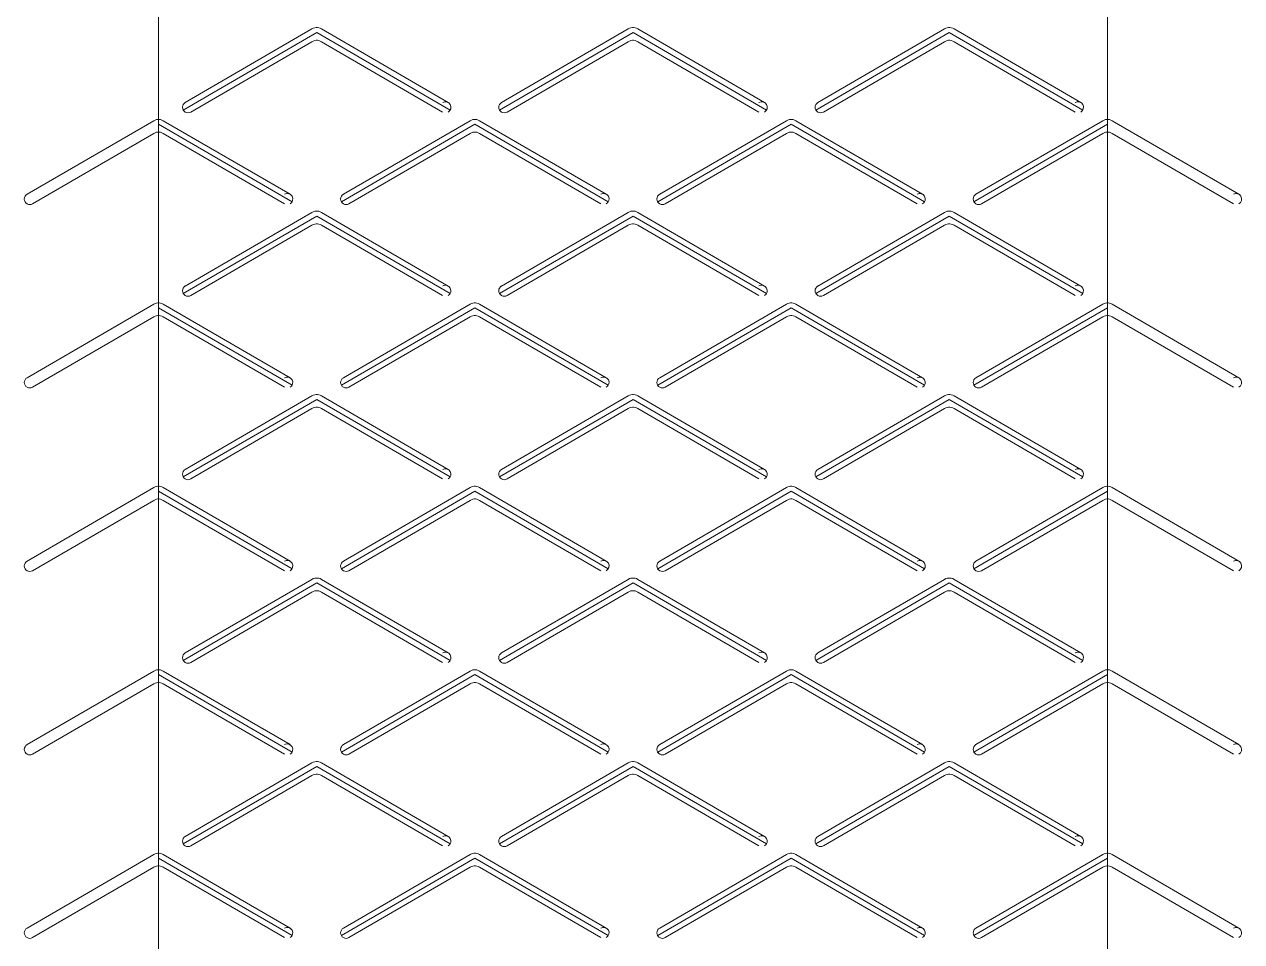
# Model space of a CAD drawing. Header units: metres. Extents: x -3 to 25, y 0 to 162.
# Drawn here: x -3.05 to 24.59, y 59.32 to 80.15 of the extents above; entities that cross this region are included whole.
import ezdxf

# ---------------------------------------------------------------- set-up
doc = ezdxf.new("R2010")
doc.units = ezdxf.units.M
doc.layers.add('TOP', color=1, linetype='Continuous', lineweight=0)

msp = doc.modelspace()

# ---------------------------------------------------------------- linework, layer by layer
at = {"layer": 'TOP'}
for p, q in [((0.56, 78.2), (3.59, 79.959)), ((0.606, 78.371), (3.482, 80.04)), ((3.482, 80.04), (3.513, 80.056)), ((3.513, 80.056), (3.544, 80.066)), ((3.544, 80.066), (3.575, 80.071)), ((3.575, 80.071), (3.605, 80.071)), ((3.59, 79.959), (6.62, 78.2)), ((3.605, 80.071), (3.636, 80.066)), ((3.636, 80.066), (3.667, 80.056)), ((3.667, 80.056), (3.698, 80.04)), ((3.698, 80.04), (6.574, 78.371)), ((7.74, 78.2), (10.77, 79.959)), ((7.786, 78.371), (10.662, 80.04)), ((10.662, 80.04), (10.693, 80.056)), ((10.693, 80.056), (10.724, 80.066)), ((10.724, 80.066), (10.755, 80.071)), ((10.755, 80.071), (10.785, 80.071)), ((10.77, 79.959), (13.8, 78.2)), ((10.785, 80.071), (10.816, 80.066)), ((10.816, 80.066), (10.847, 80.056)), ((10.847, 80.056), (10.878, 80.04)), ((10.878, 80.04), (13.754, 78.371)), ((14.92, 78.2), (17.95, 79.959)), ((14.966, 78.371), (17.842, 80.04)), ((17.842, 80.04), (17.873, 80.056)), ((17.873, 80.056), (17.904, 80.066)), ((17.904, 80.066), (17.935, 80.071)), ((17.935, 80.071), (17.965, 80.071)), ((17.95, 79.959), (20.98, 78.2)), ((17.965, 80.071), (17.996, 80.066)), ((17.996, 80.066), (18.027, 80.056)), ((18.027, 80.056), (18.058, 80.04)), ((18.058, 80.04), (20.934, 78.371)), ((0.731, 78.154), (3.482, 79.752)), ((3.482, 79.752), (3.513, 79.767)), ((3.513, 79.767), (3.544, 79.777)), ((3.544, 79.777), (3.575, 79.783)), ((3.575, 79.783), (3.605, 79.783)), ((3.605, 79.783), (3.636, 79.777)), ((3.636, 79.777), (3.667, 79.767)), ((3.667, 79.767), (3.698, 79.752)), ((3.698, 79.752), (6.449, 78.154)), ((7.911, 78.154), (10.662, 79.752)), ((10.662, 79.752), (10.693, 79.767)), ((10.693, 79.767), (10.724, 79.777)), ((10.724, 79.777), (10.755, 79.783)), ((10.755, 79.783), (10.785, 79.783)), ((10.785, 79.783), (10.816, 79.777)), ((10.816, 79.777), (10.847, 79.767)), ((10.847, 79.767), (10.878, 79.752)), ((10.878, 79.752), (13.629, 78.154)), ((15.091, 78.154), (17.842, 79.752)), ((17.842, 79.752), (17.873, 79.767)), ((17.873, 79.767), (17.904, 79.777)), ((17.904, 79.777), (17.935, 79.783)), ((17.935, 79.783), (17.965, 79.783)), ((17.965, 79.783), (17.996, 79.777)), ((17.996, 79.777), (18.027, 79.767)), ((18.027, 79.767), (18.058, 79.752)), ((18.058, 79.752), (20.809, 78.154)), ((-2.984, 76.289), (-0.108, 77.958)), ((-0.108, 77.958), (-0.077, 77.974)), ((-0.077, 77.974), (-0.046, 77.984)), ((-0.046, 77.984), (-0.015, 77.989)), ((-0.015, 77.989), (0.015, 77.989)), ((0.015, 77.989), (0.046, 77.984)), ((0.046, 77.984), (0.077, 77.974)), ((0.077, 77.974), (0.108, 77.958)), ((0.108, 77.958), (2.984, 76.289)), ((4.196, 76.289), (7.072, 77.958)), ((7.072, 77.958), (7.103, 77.974)), ((7.103, 77.974), (7.134, 77.984)), ((7.134, 77.984), (7.165, 77.989)), ((7.165, 77.989), (7.195, 77.989)), ((7.195, 77.989), (7.226, 77.984)), ((7.226, 77.984), (7.257, 77.974)), ((7.257, 77.974), (7.288, 77.958)), ((7.288, 77.958), (10.164, 76.289)), ((11.376, 76.289), (14.252, 77.958)), ((14.252, 77.958), (14.283, 77.974)), ((14.283, 77.974), (14.314, 77.984)), ((14.314, 77.984), (14.345, 77.989)), ((14.345, 77.989), (14.375, 77.989)), ((14.375, 77.989), (14.406, 77.984)), ((14.406, 77.984), (14.437, 77.974)), ((14.437, 77.974), (14.468, 77.958)), ((14.468, 77.958), (17.344, 76.289)), ((18.556, 76.289), (21.432, 77.958)), ((21.432, 77.958), (21.463, 77.974)), ((21.463, 77.974), (21.494, 77.984)), ((21.494, 77.984), (21.525, 77.989)), ((21.525, 77.989), (21.555, 77.989)), ((21.555, 77.989), (21.586, 77.984)), ((21.586, 77.984), (21.617, 77.974)), ((21.617, 77.974), (21.648, 77.958)), ((21.648, 77.958), (24.524, 76.289)), ((-2.859, 76.072), (-0.108, 77.67)), ((-0.108, 77.67), (-0.077, 77.685)), ((-0.077, 77.685), (-0.046, 77.695)), ((-0.046, 77.695), (-0.015, 77.7)), ((-0.015, 77.7), (0.015, 77.7)), ((0, 77.877), (3.03, 76.118)), ((0.015, 77.7), (0.046, 77.695)), ((0.046, 77.695), (0.077, 77.685)), ((0.077, 77.685), (0.108, 77.67)), ((0.108, 77.67), (2.859, 76.072)), ((4.15, 76.118), (7.18, 77.877)), ((4.321, 76.072), (7.072, 77.67)), ((7.072, 77.67), (7.103, 77.685)), ((7.103, 77.685), (7.134, 77.695)), ((7.134, 77.695), (7.165, 77.7)), ((7.165, 77.7), (7.195, 77.7)), ((7.18, 77.877), (10.21, 76.118)), ((7.195, 77.7), (7.226, 77.695)), ((7.226, 77.695), (7.257, 77.685)), ((7.257, 77.685), (7.288, 77.67)), ((7.288, 77.67), (10.039, 76.072)), ((11.33, 76.118), (14.36, 77.877)), ((11.501, 76.072), (14.252, 77.67)), ((14.252, 77.67), (14.283, 77.685)), ((14.283, 77.685), (14.314, 77.695)), ((14.314, 77.695), (14.345, 77.7)), ((14.345, 77.7), (14.375, 77.7)), ((14.36, 77.877), (17.39, 76.118)), ((14.375, 77.7), (14.406, 77.695)), ((14.406, 77.695), (14.437, 77.685)), ((14.437, 77.685), (14.468, 77.67)), ((14.468, 77.67), (17.219, 76.072)), ((18.51, 76.118), (21.54, 77.877)), ((18.681, 76.072), (21.432, 77.67)), ((21.432, 77.67), (21.463, 77.685)), ((21.463, 77.685), (21.494, 77.695)), ((21.494, 77.695), (21.525, 77.7)), ((21.525, 77.7), (21.555, 77.7)), ((21.555, 77.7), (21.586, 77.695)), ((21.586, 77.695), (21.617, 77.685)), ((21.617, 77.685), (21.648, 77.67)), ((21.648, 77.67), (24.399, 76.072)), ((0.56, 74.036), (3.59, 75.795)), ((0.606, 74.206), (3.482, 75.876)), ((3.482, 75.876), (3.513, 75.891)), ((3.513, 75.891), (3.544, 75.902)), ((3.544, 75.902), (3.575, 75.907)), ((3.575, 75.907), (3.605, 75.907)), ((3.59, 75.795), (6.62, 74.036)), ((3.605, 75.907), (3.636, 75.902)), ((3.636, 75.902), (3.667, 75.891)), ((3.667, 75.891), (3.698, 75.876)), ((3.698, 75.876), (6.574, 74.206)), ((7.74, 74.036), (10.77, 75.795)), ((7.786, 74.206), (10.662, 75.876)), ((10.662, 75.876), (10.693, 75.891)), ((10.693, 75.891), (10.724, 75.902)), ((10.724, 75.902), (10.755, 75.907)), ((10.755, 75.907), (10.785, 75.907)), ((10.77, 75.795), (13.8, 74.036)), ((10.785, 75.907), (10.816, 75.902)), ((10.816, 75.902), (10.847, 75.891)), ((10.847, 75.891), (10.878, 75.876)), ((10.878, 75.876), (13.754, 74.206)), ((14.92, 74.036), (17.95, 75.795)), ((14.966, 74.206), (17.842, 75.876)), ((17.842, 75.876), (17.873, 75.891)), ((17.873, 75.891), (17.904, 75.902)), ((17.904, 75.902), (17.935, 75.907)), ((17.935, 75.907), (17.965, 75.907)), ((17.95, 75.795), (20.98, 74.036)), ((17.965, 75.907), (17.996, 75.902)), ((17.996, 75.902), (18.027, 75.891)), ((18.027, 75.891), (18.058, 75.876)), ((18.058, 75.876), (20.934, 74.206)), ((0.731, 73.99), (3.482, 75.587)), ((3.482, 75.587), (3.513, 75.603)), ((3.513, 75.603), (3.544, 75.613)), ((3.544, 75.613), (3.575, 75.618)), ((3.575, 75.618), (3.605, 75.618)), ((3.605, 75.618), (3.636, 75.613)), ((3.636, 75.613), (3.667, 75.603)), ((3.667, 75.603), (3.698, 75.587)), ((3.698, 75.587), (6.449, 73.99)), ((7.911, 73.99), (10.662, 75.587)), ((10.662, 75.587), (10.693, 75.603)), ((10.693, 75.603), (10.724, 75.613)), ((10.724, 75.613), (10.755, 75.618)), ((10.755, 75.618), (10.785, 75.618)), ((10.785, 75.618), (10.816, 75.613)), ((10.816, 75.613), (10.847, 75.603)), ((10.847, 75.603), (10.878, 75.587)), ((10.878, 75.587), (13.629, 73.99)), ((15.091, 73.99), (17.842, 75.587)), ((17.842, 75.587), (17.873, 75.603)), ((17.873, 75.603), (17.904, 75.613)), ((17.904, 75.613), (17.935, 75.618)), ((17.935, 75.618), (17.965, 75.618)), ((17.965, 75.618), (17.996, 75.613)), ((17.996, 75.613), (18.027, 75.603)), ((18.027, 75.603), (18.058, 75.587)), ((18.058, 75.587), (20.809, 73.99)), ((-2.984, 72.124), (-0.108, 73.794)), ((-0.108, 73.794), (-0.077, 73.809)), ((-0.077, 73.809), (-0.046, 73.82)), ((-0.046, 73.82), (-0.015, 73.825)), ((-0.015, 73.825), (0.015, 73.825)), ((0.015, 73.825), (0.046, 73.82)), ((0.046, 73.82), (0.077, 73.809)), ((0.077, 73.809), (0.108, 73.794)), ((0.108, 73.794), (2.984, 72.124)), ((4.196, 72.124), (7.072, 73.794)), ((7.072, 73.794), (7.103, 73.809)), ((7.103, 73.809), (7.134, 73.82)), ((7.134, 73.82), (7.165, 73.825)), ((7.165, 73.825), (7.195, 73.825)), ((7.195, 73.825), (7.226, 73.82)), ((7.226, 73.82), (7.257, 73.809)), ((7.257, 73.809), (7.288, 73.794)), ((7.288, 73.794), (10.164, 72.124)), ((11.376, 72.124), (14.252, 73.794)), ((14.252, 73.794), (14.283, 73.809)), ((14.283, 73.809), (14.314, 73.82)), ((14.314, 73.82), (14.345, 73.825)), ((14.345, 73.825), (14.375, 73.825)), ((14.375, 73.825), (14.406, 73.82)), ((14.406, 73.82), (14.437, 73.809)), ((14.437, 73.809), (14.468, 73.794)), ((14.468, 73.794), (17.344, 72.124)), ((18.556, 72.124), (21.432, 73.794)), ((21.432, 73.794), (21.463, 73.809)), ((21.463, 73.809), (21.494, 73.82)), ((21.494, 73.82), (21.525, 73.825)), ((21.525, 73.825), (21.555, 73.825)), ((21.555, 73.825), (21.586, 73.82)), ((21.586, 73.82), (21.617, 73.809)), ((21.617, 73.809), (21.648, 73.794)), ((21.648, 73.794), (24.524, 72.124)), ((-2.859, 71.908), (-0.108, 73.505)), ((-0.108, 73.505), (-0.077, 73.521)), ((-0.077, 73.521), (-0.046, 73.531)), ((-0.046, 73.531), (-0.015, 73.536)), ((-0.015, 73.536), (0.015, 73.536)), ((0, 73.712), (3.03, 71.953)), ((0.015, 73.536), (0.046, 73.531)), ((0.046, 73.531), (0.077, 73.521)), ((0.077, 73.521), (0.108, 73.505)), ((0.108, 73.505), (2.859, 71.908)), ((4.15, 71.953), (7.18, 73.712)), ((4.321, 71.908), (7.072, 73.505)), ((7.072, 73.505), (7.103, 73.521)), ((7.103, 73.521), (7.134, 73.531)), ((7.134, 73.531), (7.165, 73.536)), ((7.165, 73.536), (7.195, 73.536)), ((7.18, 73.712), (10.21, 71.953)), ((7.195, 73.536), (7.226, 73.531)), ((7.226, 73.531), (7.257, 73.521)), ((7.257, 73.521), (7.288, 73.505)), ((7.288, 73.505), (10.039, 71.908)), ((11.33, 71.953), (14.36, 73.712)), ((11.501, 71.908), (14.252, 73.505)), ((14.252, 73.505), (14.283, 73.521)), ((14.283, 73.521), (14.314, 73.531)), ((14.314, 73.531), (14.345, 73.536)), ((14.345, 73.536), (14.375, 73.536)), ((14.36, 73.712), (17.39, 71.953)), ((14.375, 73.536), (14.406, 73.531)), ((14.406, 73.531), (14.437, 73.521)), ((14.437, 73.521), (14.468, 73.505)), ((14.468, 73.505), (17.219, 71.908)), ((18.51, 71.953), (21.54, 73.712)), ((18.681, 71.908), (21.432, 73.505)), ((21.432, 73.505), (21.463, 73.521)), ((21.463, 73.521), (21.494, 73.531)), ((21.494, 73.531), (21.525, 73.536)), ((21.525, 73.536), (21.555, 73.536)), ((21.555, 73.536), (21.586, 73.531)), ((21.586, 73.531), (21.617, 73.521)), ((21.617, 73.521), (21.648, 73.505)), ((21.648, 73.505), (24.399, 71.908)), ((0.56, 69.871), (3.59, 71.63)), ((0.606, 70.042), (3.482, 71.712)), ((3.482, 71.712), (3.513, 71.727)), ((3.513, 71.727), (3.544, 71.737)), ((3.544, 71.737), (3.575, 71.742)), ((3.575, 71.742), (3.605, 71.742)), ((3.59, 71.63), (6.62, 69.871)), ((3.605, 71.742), (3.636, 71.737)), ((3.636, 71.737), (3.667, 71.727)), ((3.667, 71.727), (3.698, 71.712)), ((3.698, 71.712), (6.574, 70.042)), ((7.74, 69.871), (10.77, 71.63)), ((7.786, 70.042), (10.662, 71.712)), ((10.662, 71.712), (10.693, 71.727)), ((10.693, 71.727), (10.724, 71.737)), ((10.724, 71.737), (10.755, 71.742)), ((10.755, 71.742), (10.785, 71.742)), ((10.77, 71.63), (13.8, 69.871)), ((10.785, 71.742), (10.816, 71.737)), ((10.816, 71.737), (10.847, 71.727)), ((10.847, 71.727), (10.878, 71.712)), ((10.878, 71.712), (13.754, 70.042)), ((14.92, 69.871), (17.95, 71.63)), ((14.966, 70.042), (17.842, 71.712)), ((17.842, 71.712), (17.873, 71.727)), ((17.873, 71.727), (17.904, 71.737)), ((17.904, 71.737), (17.935, 71.742)), ((17.935, 71.742), (17.965, 71.742)), ((17.95, 71.63), (20.98, 69.871)), ((17.965, 71.742), (17.996, 71.737)), ((17.996, 71.737), (18.027, 71.727)), ((18.027, 71.727), (18.058, 71.712)), ((18.058, 71.712), (20.934, 70.042)), ((0.731, 69.826), (3.482, 71.423)), ((3.482, 71.423), (3.513, 71.438)), ((3.513, 71.438), (3.544, 71.449)), ((3.544, 71.449), (3.575, 71.454)), ((3.575, 71.454), (3.605, 71.454)), ((3.605, 71.454), (3.636, 71.449)), ((3.636, 71.449), (3.667, 71.438)), ((3.667, 71.438), (3.698, 71.423)), ((3.698, 71.423), (6.449, 69.826)), ((7.911, 69.826), (10.662, 71.423)), ((10.662, 71.423), (10.693, 71.438)), ((10.693, 71.438), (10.724, 71.449)), ((10.724, 71.449), (10.755, 71.454)), ((10.755, 71.454), (10.785, 71.454)), ((10.785, 71.454), (10.816, 71.449)), ((10.816, 71.449), (10.847, 71.438)), ((10.847, 71.438), (10.878, 71.423)), ((10.878, 71.423), (13.629, 69.826)), ((15.091, 69.826), (17.842, 71.423)), ((17.842, 71.423), (17.873, 71.438)), ((17.873, 71.438), (17.904, 71.449)), ((17.904, 71.449), (17.935, 71.454)), ((17.935, 71.454), (17.965, 71.454)), ((17.965, 71.454), (17.996, 71.449)), ((17.996, 71.449), (18.027, 71.438)), ((18.027, 71.438), (18.058, 71.423)), ((18.058, 71.423), (20.809, 69.826)), ((-0.108, 69.63), (-0.077, 69.645)), ((-0.077, 69.645), (-0.046, 69.655)), ((-0.046, 69.655), (-0.015, 69.66)), ((-0.015, 69.66), (0.015, 69.66)), ((0.015, 69.66), (0.046, 69.655)), ((0.046, 69.655), (0.077, 69.645)), ((0.077, 69.645), (0.108, 69.63)), ((7.072, 69.63), (7.103, 69.645)), ((7.103, 69.645), (7.134, 69.655)), ((7.134, 69.655), (7.165, 69.66)), ((7.165, 69.66), (7.195, 69.66)), ((7.195, 69.66), (7.226, 69.655)), ((7.226, 69.655), (7.257, 69.645)), ((7.257, 69.645), (7.288, 69.63)), ((14.252, 69.63), (14.283, 69.645)), ((14.283, 69.645), (14.314, 69.655)), ((14.314, 69.655), (14.345, 69.66)), ((14.345, 69.66), (14.375, 69.66)), ((14.375, 69.66), (14.406, 69.655)), ((14.406, 69.655), (14.437, 69.645)), ((14.437, 69.645), (14.468, 69.63)), ((21.432, 69.63), (21.463, 69.645)), ((21.463, 69.645), (21.494, 69.655)), ((21.494, 69.655), (21.525, 69.66)), ((21.525, 69.66), (21.555, 69.66)), ((21.555, 69.66), (21.586, 69.655)), ((21.586, 69.655), (21.617, 69.645)), ((21.617, 69.645), (21.648, 69.63)), ((-2.984, 67.96), (-0.108, 69.63)), ((-0.077, 69.356), (-0.046, 69.366)), ((-0.046, 69.366), (-0.015, 69.372)), ((-0.015, 69.372), (0.015, 69.372)), ((0, 69.548), (3.03, 67.789)), ((0.015, 69.372), (0.046, 69.366)), ((0.046, 69.366), (0.077, 69.356)), ((0.108, 69.63), (2.984, 67.96)), ((4.15, 67.789), (7.18, 69.548)), ((4.196, 67.96), (7.072, 69.63)), ((7.103, 69.356), (7.134, 69.366)), ((7.134, 69.366), (7.165, 69.372)), ((7.165, 69.372), (7.195, 69.372)), ((7.18, 69.548), (10.21, 67.789)), ((7.195, 69.372), (7.226, 69.366)), ((7.226, 69.366), (7.257, 69.356)), ((7.288, 69.63), (10.164, 67.96)), ((11.33, 67.789), (14.36, 69.548)), ((11.376, 67.96), (14.252, 69.63)), ((14.283, 69.356), (14.314, 69.366)), ((14.314, 69.366), (14.345, 69.372)), ((14.345, 69.372), (14.375, 69.372)), ((14.36, 69.548), (17.39, 67.789)), ((14.375, 69.372), (14.406, 69.366)), ((14.406, 69.366), (14.437, 69.356)), ((14.468, 69.63), (17.344, 67.96)), ((18.51, 67.789), (21.54, 69.548)), ((18.556, 67.96), (21.432, 69.63)), ((21.463, 69.356), (21.494, 69.366)), ((21.494, 69.366), (21.525, 69.372)), ((21.525, 69.372), (21.555, 69.372)), ((21.555, 69.372), (21.586, 69.366)), ((21.586, 69.366), (21.617, 69.356)), ((21.648, 69.63), (24.524, 67.96)), ((-2.859, 67.743), (-0.108, 69.341)), ((-0.108, 69.341), (-0.077, 69.356)), ((0.077, 69.356), (0.108, 69.341)), ((0.108, 69.341), (2.859, 67.743)), ((4.321, 67.743), (7.072, 69.341)), ((7.072, 69.341), (7.103, 69.356)), ((7.257, 69.356), (7.288, 69.341)), ((7.288, 69.341), (10.039, 67.743)), ((11.501, 67.743), (14.252, 69.341)), ((14.252, 69.341), (14.283, 69.356)), ((14.437, 69.356), (14.468, 69.341)), ((14.468, 69.341), (17.219, 67.743)), ((18.681, 67.743), (21.432, 69.341)), ((21.432, 69.341), (21.463, 69.356)), ((21.617, 69.356), (21.648, 69.341)), ((21.648, 69.341), (24.399, 67.743)), ((0.56, 65.707), (3.59, 67.466)), ((0.606, 65.878), (3.482, 67.547)), ((3.482, 67.547), (3.513, 67.563)), ((3.513, 67.563), (3.544, 67.573)), ((3.544, 67.573), (3.575, 67.578)), ((3.575, 67.578), (3.605, 67.578)), ((3.59, 67.466), (6.62, 65.707)), ((3.605, 67.578), (3.636, 67.573)), ((3.636, 67.573), (3.667, 67.563)), ((3.667, 67.563), (3.698, 67.547)), ((3.698, 67.547), (6.574, 65.878)), ((7.74, 65.707), (10.77, 67.466)), ((7.786, 65.878), (10.662, 67.547)), ((10.662, 67.547), (10.693, 67.563)), ((10.693, 67.563), (10.724, 67.573)), ((10.724, 67.573), (10.755, 67.578)), ((10.755, 67.578), (10.785, 67.578)), ((10.77, 67.466), (13.8, 65.707)), ((10.785, 67.578), (10.816, 67.573)), ((10.816, 67.573), (10.847, 67.563)), ((10.847, 67.563), (10.878, 67.547)), ((10.878, 67.547), (13.754, 65.878)), ((14.92, 65.707), (17.95, 67.466)), ((14.966, 65.878), (17.842, 67.547)), ((17.842, 67.547), (17.873, 67.563)), ((17.873, 67.563), (17.904, 67.573)), ((17.904, 67.573), (17.935, 67.578)), ((17.935, 67.578), (17.965, 67.578)), ((17.95, 67.466), (20.98, 65.707)), ((17.965, 67.578), (17.996, 67.573)), ((17.996, 67.573), (18.027, 67.563)), ((18.027, 67.563), (18.058, 67.547)), ((18.058, 67.547), (20.934, 65.878)), ((0.731, 65.661), (3.482, 67.259)), ((3.482, 67.259), (3.513, 67.274)), ((3.513, 67.274), (3.544, 67.284)), ((3.544, 67.284), (3.575, 67.289)), ((3.575, 67.289), (3.605, 67.289)), ((3.605, 67.289), (3.636, 67.284)), ((3.636, 67.284), (3.667, 67.274)), ((3.667, 67.274), (3.698, 67.259)), ((3.698, 67.259), (6.449, 65.661)), ((7.911, 65.661), (10.662, 67.259)), ((10.662, 67.259), (10.693, 67.274)), ((10.693, 67.274), (10.724, 67.284)), ((10.724, 67.284), (10.755, 67.289)), ((10.755, 67.289), (10.785, 67.289)), ((10.785, 67.289), (10.816, 67.284)), ((10.816, 67.284), (10.847, 67.274)), ((10.847, 67.274), (10.878, 67.259)), ((10.878, 67.259), (13.629, 65.661)), ((15.091, 65.661), (17.842, 67.259)), ((17.842, 67.259), (17.873, 67.274)), ((17.873, 67.274), (17.904, 67.284)), ((17.904, 67.284), (17.935, 67.289)), ((17.935, 67.289), (17.965, 67.289)), ((17.965, 67.289), (17.996, 67.284)), ((17.996, 67.284), (18.027, 67.274)), ((18.027, 67.274), (18.058, 67.259)), ((18.058, 67.259), (20.809, 65.661)), ((-0.046, 65.491), (-0.015, 65.496)), ((-0.015, 65.496), (0.015, 65.496)), ((0.015, 65.496), (0.046, 65.491)), ((7.134, 65.491), (7.165, 65.496)), ((7.165, 65.496), (7.195, 65.496)), ((7.195, 65.496), (7.226, 65.491)), ((14.314, 65.491), (14.345, 65.496)), ((14.345, 65.496), (14.375, 65.496)), ((14.375, 65.496), (14.406, 65.491)), ((21.494, 65.491), (21.525, 65.496)), ((21.525, 65.496), (21.555, 65.496)), ((21.555, 65.496), (21.586, 65.491)), ((-2.984, 63.795), (-0.108, 65.465)), ((-0.108, 65.465), (-0.077, 65.481)), ((-0.077, 65.481), (-0.046, 65.491)), ((0, 65.384), (3.03, 63.625)), ((0.046, 65.491), (0.077, 65.481)), ((0.077, 65.481), (0.108, 65.465)), ((0.108, 65.465), (2.984, 63.795)), ((4.15, 63.625), (7.18, 65.384)), ((4.196, 63.795), (7.072, 65.465)), ((7.072, 65.465), (7.103, 65.481)), ((7.103, 65.481), (7.134, 65.491)), ((7.18, 65.384), (10.21, 63.625)), ((7.226, 65.491), (7.257, 65.481)), ((7.257, 65.481), (7.288, 65.465)), ((7.288, 65.465), (10.164, 63.795)), ((11.33, 63.625), (14.36, 65.384)), ((11.376, 63.795), (14.252, 65.465)), ((14.252, 65.465), (14.283, 65.481)), ((14.283, 65.481), (14.314, 65.491)), ((14.36, 65.384), (17.39, 63.625)), ((14.406, 65.491), (14.437, 65.481)), ((14.437, 65.481), (14.468, 65.465)), ((14.468, 65.465), (17.344, 63.795)), ((18.51, 63.625), (21.54, 65.384)), ((18.556, 63.795), (21.432, 65.465)), ((21.432, 65.465), (21.463, 65.481)), ((21.463, 65.481), (21.494, 65.491)), ((21.586, 65.491), (21.617, 65.481)), ((21.617, 65.481), (21.648, 65.465)), ((21.648, 65.465), (24.524, 63.795)), ((-2.859, 63.579), (-0.108, 65.176)), ((-0.108, 65.176), (-0.077, 65.192)), ((-0.077, 65.192), (-0.046, 65.202)), ((-0.046, 65.202), (-0.015, 65.207)), ((-0.015, 65.207), (0.015, 65.207)), ((0.015, 65.207), (0.046, 65.202)), ((0.046, 65.202), (0.077, 65.192)), ((0.077, 65.192), (0.108, 65.176)), ((0.108, 65.176), (2.859, 63.579)), ((4.321, 63.579), (7.072, 65.176)), ((7.072, 65.176), (7.103, 65.192)), ((7.103, 65.192), (7.134, 65.202)), ((7.134, 65.202), (7.165, 65.207)), ((7.165, 65.207), (7.195, 65.207)), ((7.195, 65.207), (7.226, 65.202)), ((7.226, 65.202), (7.257, 65.192)), ((7.257, 65.192), (7.288, 65.176)), ((7.288, 65.176), (10.039, 63.579)), ((11.501, 63.579), (14.252, 65.176)), ((14.252, 65.176), (14.283, 65.192)), ((14.283, 65.192), (14.314, 65.202)), ((14.314, 65.202), (14.345, 65.207)), ((14.345, 65.207), (14.375, 65.207)), ((14.375, 65.207), (14.406, 65.202)), ((14.406, 65.202), (14.437, 65.192)), ((14.437, 65.192), (14.468, 65.176)), ((14.468, 65.176), (17.219, 63.579)), ((18.681, 63.579), (21.432, 65.176)), ((21.432, 65.176), (21.463, 65.192)), ((21.463, 65.192), (21.494, 65.202)), ((21.494, 65.202), (21.525, 65.207)), ((21.525, 65.207), (21.555, 65.207)), ((21.555, 65.207), (21.586, 65.202)), ((21.586, 65.202), (21.617, 65.192)), ((21.617, 65.192), (21.648, 65.176)), ((21.648, 65.176), (24.399, 63.579)), ((0.56, 61.543), (3.59, 63.301)), ((0.606, 61.713), (3.482, 63.383)), ((3.482, 63.383), (3.513, 63.398)), ((3.513, 63.398), (3.544, 63.409)), ((3.544, 63.409), (3.575, 63.414)), ((3.575, 63.414), (3.605, 63.414)), ((3.59, 63.301), (6.62, 61.543)), ((3.605, 63.414), (3.636, 63.409)), ((3.636, 63.409), (3.667, 63.398)), ((3.667, 63.398), (3.698, 63.383)), ((3.698, 63.383), (6.574, 61.713)), ((7.74, 61.543), (10.77, 63.301)), ((7.786, 61.713), (10.662, 63.383)), ((10.662, 63.383), (10.693, 63.398)), ((10.693, 63.398), (10.724, 63.409)), ((10.724, 63.409), (10.755, 63.414)), ((10.755, 63.414), (10.785, 63.414)), ((10.77, 63.301), (13.8, 61.543)), ((10.785, 63.414), (10.816, 63.409)), ((10.816, 63.409), (10.847, 63.398)), ((10.847, 63.398), (10.878, 63.383)), ((10.878, 63.383), (13.754, 61.713)), ((14.92, 61.543), (17.95, 63.301)), ((14.966, 61.713), (17.842, 63.383)), ((17.842, 63.383), (17.873, 63.398)), ((17.873, 63.398), (17.904, 63.409)), ((17.904, 63.409), (17.935, 63.414)), ((17.935, 63.414), (17.965, 63.414)), ((17.95, 63.301), (20.98, 61.543)), ((17.965, 63.414), (17.996, 63.409)), ((17.996, 63.409), (18.027, 63.398)), ((18.027, 63.398), (18.058, 63.383)), ((18.058, 63.383), (20.934, 61.713)), ((0.731, 61.497), (3.482, 63.094)), ((3.482, 63.094), (3.513, 63.11)), ((3.513, 63.11), (3.544, 63.12)), ((3.544, 63.12), (3.575, 63.125)), ((3.575, 63.125), (3.605, 63.125)), ((3.605, 63.125), (3.636, 63.12)), ((3.636, 63.12), (3.667, 63.11)), ((3.667, 63.11), (3.698, 63.094)), ((3.698, 63.094), (6.449, 61.497)), ((7.911, 61.497), (10.662, 63.094)), ((10.662, 63.094), (10.693, 63.11)), ((10.693, 63.11), (10.724, 63.12)), ((10.724, 63.12), (10.755, 63.125)), ((10.755, 63.125), (10.785, 63.125)), ((10.785, 63.125), (10.816, 63.12)), ((10.816, 63.12), (10.847, 63.11)), ((10.847, 63.11), (10.878, 63.094)), ((10.878, 63.094), (13.629, 61.497)), ((15.091, 61.497), (17.842, 63.094)), ((17.842, 63.094), (17.873, 63.11)), ((17.873, 63.11), (17.904, 63.12)), ((17.904, 63.12), (17.935, 63.125)), ((17.935, 63.125), (17.965, 63.125)), ((17.965, 63.125), (17.996, 63.12)), ((17.996, 63.12), (18.027, 63.11)), ((18.027, 63.11), (18.058, 63.094)), ((18.058, 63.094), (20.809, 61.497)), ((-2.984, 59.631), (-0.108, 61.301)), ((-0.108, 61.301), (-0.077, 61.316)), ((-0.077, 61.316), (-0.046, 61.326)), ((-0.046, 61.326), (-0.015, 61.331)), ((-0.015, 61.331), (0.015, 61.331)), ((0, 61.219), (3.03, 59.46)), ((0.015, 61.331), (0.046, 61.326)), ((0.046, 61.326), (0.077, 61.316)), ((0.077, 61.316), (0.108, 61.301)), ((0.108, 61.301), (2.984, 59.631)), ((4.15, 59.46), (7.18, 61.219)), ((4.196, 59.631), (7.072, 61.301)), ((7.072, 61.301), (7.103, 61.316)), ((7.103, 61.316), (7.134, 61.326)), ((7.134, 61.326), (7.165, 61.331)), ((7.165, 61.331), (7.195, 61.331)), ((7.18, 61.219), (10.21, 59.46)), ((7.195, 61.331), (7.226, 61.326)), ((7.226, 61.326), (7.257, 61.316)), ((7.257, 61.316), (7.288, 61.301)), ((7.288, 61.301), (10.164, 59.631)), ((11.33, 59.46), (14.36, 61.219)), ((11.376, 59.631), (14.252, 61.301)), ((14.252, 61.301), (14.283, 61.316)), ((14.283, 61.316), (14.314, 61.326)), ((14.314, 61.326), (14.345, 61.331)), ((14.345, 61.331), (14.375, 61.331)), ((14.36, 61.219), (17.39, 59.46)), ((14.375, 61.331), (14.406, 61.326)), ((14.406, 61.326), (14.437, 61.316)), ((14.437, 61.316), (14.468, 61.301)), ((14.468, 61.301), (17.344, 59.631)), ((18.51, 59.46), (21.54, 61.219)), ((18.556, 59.631), (21.432, 61.301)), ((21.432, 61.301), (21.463, 61.316)), ((21.463, 61.316), (21.494, 61.326)), ((21.494, 61.326), (21.525, 61.331)), ((21.525, 61.331), (21.555, 61.331)), ((21.555, 61.331), (21.586, 61.326)), ((21.586, 61.326), (21.617, 61.316)), ((21.617, 61.316), (21.648, 61.301)), ((21.648, 61.301), (24.524, 59.631)), ((-2.859, 59.415), (-0.108, 61.012)), ((-0.108, 61.012), (-0.077, 61.027)), ((-0.077, 61.027), (-0.046, 61.038)), ((-0.046, 61.038), (-0.015, 61.043)), ((-0.015, 61.043), (0.015, 61.043)), ((0.015, 61.043), (0.046, 61.038)), ((0.046, 61.038), (0.077, 61.027)), ((0.077, 61.027), (0.108, 61.012)), ((0.108, 61.012), (2.859, 59.415)), ((4.321, 59.415), (7.072, 61.012)), ((7.072, 61.012), (7.103, 61.027)), ((7.103, 61.027), (7.134, 61.038)), ((7.134, 61.038), (7.165, 61.043)), ((7.165, 61.043), (7.195, 61.043)), ((7.195, 61.043), (7.226, 61.038)), ((7.226, 61.038), (7.257, 61.027)), ((7.257, 61.027), (7.288, 61.012)), ((7.288, 61.012), (10.039, 59.415)), ((11.501, 59.415), (14.252, 61.012)), ((14.252, 61.012), (14.283, 61.027)), ((14.283, 61.027), (14.314, 61.038)), ((14.314, 61.038), (14.345, 61.043)), ((14.345, 61.043), (14.375, 61.043)), ((14.375, 61.043), (14.406, 61.038)), ((14.406, 61.038), (14.437, 61.027)), ((14.437, 61.027), (14.468, 61.012)), ((14.468, 61.012), (17.219, 59.415)), ((18.681, 59.415), (21.432, 61.012)), ((21.432, 61.012), (21.463, 61.027)), ((21.463, 61.027), (21.494, 61.038)), ((21.494, 61.038), (21.525, 61.043)), ((21.525, 61.043), (21.555, 61.043)), ((21.555, 61.043), (21.586, 61.038)), ((21.586, 61.038), (21.617, 61.027)), ((21.617, 61.027), (21.648, 61.012)), ((21.648, 61.012), (24.399, 59.415))]:
    msp.add_line(p, q, dxfattribs=at)
msp.add_lwpolyline([(0, 0), (0, 162), (21.54, 162), (21.54, 0)], close=True, dxfattribs=at)
for centre, start, end in [((0.668, 78.263), 120, 300), ((6.512, 78.263), -60, 120), ((7.848, 78.263), 120, 300), ((13.692, 78.263), -60, 120), ((15.028, 78.263), 120, 300), ((20.872, 78.263), -60, 120), ((-2.922, 76.18), 120, 300), ((2.922, 76.18), -60, 120), ((4.258, 76.18), 120, 300), ((10.102, 76.18), -60, 120), ((11.438, 76.18), 120, 300), ((17.282, 76.18), -60, 120), ((18.618, 76.18), 120, 300), ((24.462, 76.18), -60, 120), ((0.668, 74.098), 120, 300), ((6.512, 74.098), -60, 120), ((7.848, 74.098), 120, 300), ((13.692, 74.098), -60, 120), ((15.028, 74.098), 120, 300), ((20.872, 74.098), -60, 120), ((-2.922, 72.016), 120, 300), ((2.922, 72.016), -60, 120), ((4.258, 72.016), 120, 300), ((10.102, 72.016), -60, 120), ((11.438, 72.016), 120, 300), ((17.282, 72.016), -60, 120), ((18.618, 72.016), 120, 300), ((24.462, 72.016), -60, 120), ((0.668, 69.934), 120, 300), ((6.512, 69.934), -60, 120), ((7.848, 69.934), 120, 300), ((13.692, 69.934), -60, 120), ((15.028, 69.934), 120, 300), ((20.872, 69.934), -60, 120), ((-2.922, 67.852), 120, 300), ((2.922, 67.852), -60, 120), ((4.258, 67.852), 120, 300), ((10.102, 67.852), -60, 120), ((11.438, 67.852), 120, 300), ((17.282, 67.852), -60, 120), ((18.618, 67.852), 120, 300), ((24.462, 67.852), -60, 120), ((0.668, 65.769), 120, 300), ((6.512, 65.769), -60, 120), ((7.848, 65.769), 120, 300), ((13.692, 65.769), -60, 120), ((15.028, 65.769), 120, 300), ((20.872, 65.769), -60, 120), ((-2.922, 63.687), 120, 300), ((2.922, 63.687), -60, 120), ((4.258, 63.687), 120, 300), ((10.102, 63.687), -60, 120), ((11.438, 63.687), 120, 300), ((17.282, 63.687), -60, 120), ((18.618, 63.687), 120, 300), ((24.462, 63.687), -60, 120), ((0.668, 61.605), 120, 300), ((6.512, 61.605), -60, 120), ((7.848, 61.605), 120, 300), ((13.692, 61.605), -60, 120), ((15.028, 61.605), 120, 300), ((20.872, 61.605), -60, 120), ((-2.922, 59.523), 120, 300), ((2.922, 59.523), -60, 120), ((4.258, 59.523), 120, 300), ((10.102, 59.523), -60, 120), ((11.438, 59.523), 120, 300), ((17.282, 59.523), -60, 120), ((18.618, 59.523), 120, 300), ((24.462, 59.523), -60, 120)]:
    msp.add_arc(centre, 0.125, start, end, dxfattribs=at)

doc.saveas('drawing.dxf')
